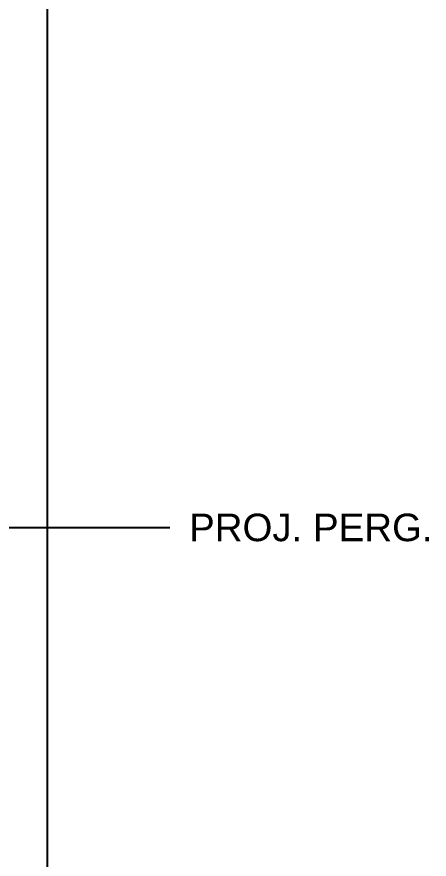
# Model space of a CAD drawing. Header units: millimetres. Extents: x -1292 to 2253, y 326 to 453.
# Drawn here: x 2099.039 to 2100.537, y 352.656 to 355.716 of the extents above; entities that cross this region are included whole.
import ezdxf

# ---------------------------------------------------------------- set-up
doc = ezdxf.new("R2010")
doc.units = ezdxf.units.MM
doc.header["$LTSCALE"] = 0.5
doc.layers.add('-HIDRO', color=8, linetype='Continuous')
doc.layers.add('COTAS', color=53, linetype='Continuous', lineweight=9)
doc.styles.add('CARIMBO_DADOS', font='arial.ttf', dxfattribs={"height": 0.1})
doc.dimstyles.get("Standard").update_dxf_attribs({"dimtxt": 0.18, "dimasz": 0.18, "dimexe": 0.18, "dimexo": 0.0625, "dimgap": 0.09, "dimtad": 0, "dimtih": 1, "dimtoh": 1, "dimdec": 4, "dimzin": 0, "dimdsep": 46, "dimtxsty": 'Standard', "dimcen": 0.09, "dimadec": 0, "dimazin": 0, "dimtfac": 1, "dimtdec": 4, "dimtofl": 0, "dimtmove": 0, "dimatfit": 3, "dimfxl": 1, "dimtolj": 1, "dimtzin": 0, "dimarcsym": 0})

# ---------------------------------------------------------------- blocks, each defined once
blk = doc.blocks.new('CIRCULOS')
at = {"layer": 'COTAS'}
for p, q in [((0, 4), (0, -4)), ((-4, 0), (4, 0))]:
    blk.add_line(p, q, dxfattribs=at)
for radius in [2, 1]:
    blk.add_circle((0, 0), radius, dxfattribs=at)

msp = doc.modelspace()

# ---------------------------------------------------------------- linework, layer by layer
at = {"layer": '-HIDRO', "ltscale": 0.05}
msp.add_line((2099.1487, 364.4712), (2099.1487, 339.4712), dxfattribs=at)

# ---------------------------------------------------------------- texts
at = {"layer": '-HIDRO', "ltscale": 0.05, "insert": (2099.6645, 353.9113), "char_height": 0.1, "attachment_point": 1, "style": 'CARIMBO_DADOS'}
msp.add_mtext('PROJ. PERG.', dxfattribs=at)

# ---------------------------------------------------------------- leaders
at = {"layer": '-HIDRO', "ltscale": 0.05, "annotation_type": 0, "has_hookline": 1, "hookline_direction": 0, "text_width": 0.862}
msp.add_leader([(2098.7952, 353.8613), (2099.5945, 353.8613)], dimstyle='Standard', override={"dimtxt": 0.1, "dimasz": 0.01, "dimexe": 0, "dimexo": 0, "dimgap": 0.07, "dimtad": 0, "dimtih": 0, "dimtoh": 0, "dimdec": 2, "dimzin": 5, "dimtxsty": 'CARIMBO_DADOS', "dimcen": 0, "dimse1": 1, "dimse2": 1, "dimclrd": 8, "dimclre": 8, "dimclrt": 230, "dimtfac": 100, "dimtdec": 2, "dimtix": 1, "dimtofl": 1, "dimtmove": 2, "dimldrblk": 'CIRCULOS', "dimtzin": 5}, dxfattribs=at)

doc.saveas('drawing.dxf')
